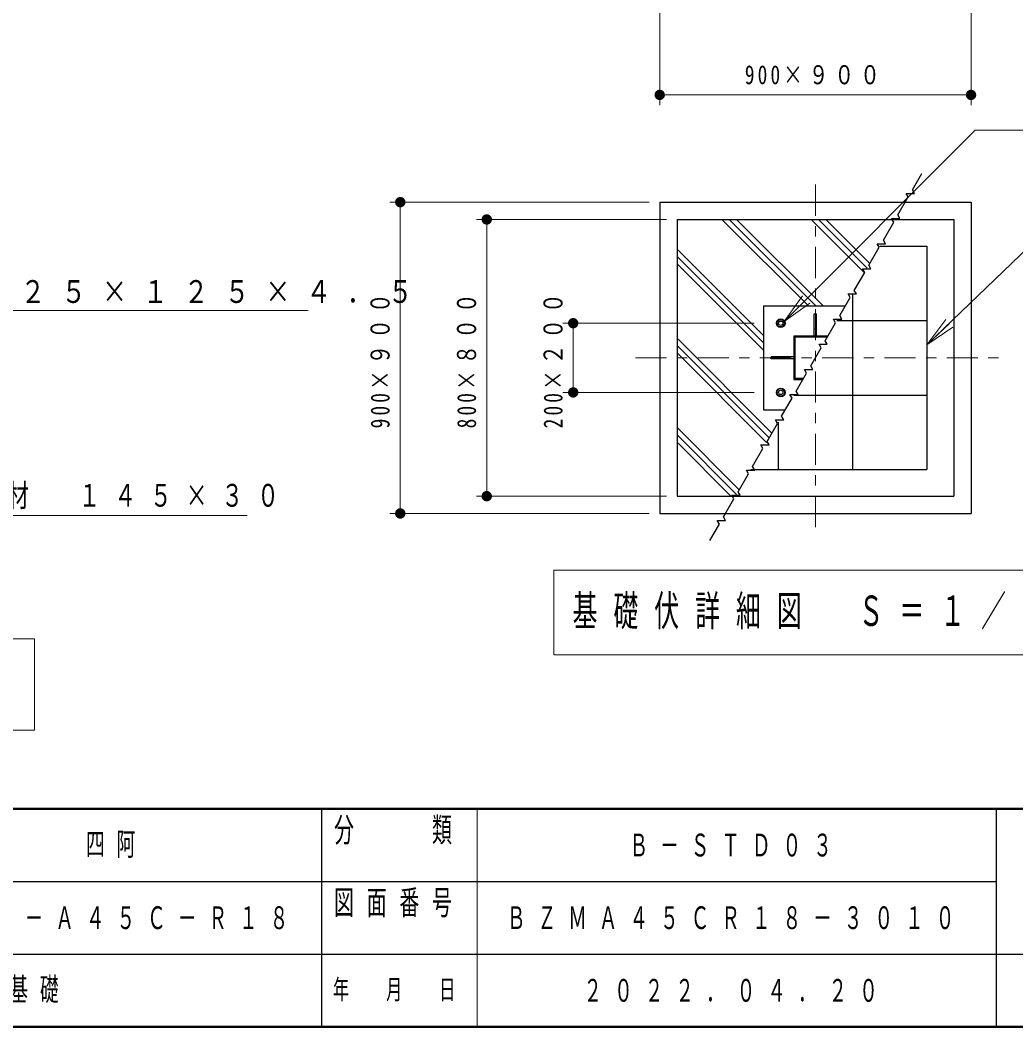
# Model space of a CAD drawing. Units: millimetres on the paper, with parts at other scales. Extents: x -385 to 5, y 0 to 267.
# Drawn here: x -164 to -68.1, y 0 to 97 of the extents above; entities that cross this region are included whole.
import ezdxf

# ---------------------------------------------------------------- set-up
doc = ezdxf.new("R2010")
doc.units = ezdxf.units.MM
doc.linetypes.add('USER2', pattern=[6, 3, -1, 1, -1])
doc.layers.add('LY_1', color=7, linetype='Continuous', lineweight=25)
doc.styles.add('ＭＳ ゴシック', font='')
doc.styles.get('ＭＳ ゴシック').set_extended_font_data('MS Gothic')

# ---------------------------------------------------------------- blocks, each defined once
blk = doc.blocks.new('filled_dot')
at = {"color": 0, "linetype": 'Continuous', "lineweight": -2, "const_width": 1.25}
blk.add_lwpolyline([(-0.625, 0, 1), (0.625, 0, 1)], format="xyb", close=True, dxfattribs=at)

msp = doc.modelspace()

# ---------------------------------------------------------------- linework, layer by layer
at = {"layer": 'LY_1', "lineweight": 13}
for p, q in [((-102.413, 108.805), (-102.413, 88.805)), ((-72.413, 108.805), (-72.413, 88.805)), ((-72.413, 89.805), (-102.413, 89.805)), ((-103.413, 79.471), (-128.413, 79.471)), ((-127.413, 49.471), (-127.413, 79.471)), ((-101.746, 77.804), (-120.08, 77.804)), ((-119.08, 51.138), (-119.08, 77.804)), ((-88.082, 69.471), (-96.416, 77.804)), ((-87.375, 69.471), (-95.708, 77.804)), ((-86.668, 69.471), (-95.001, 77.804)), ((-82.681, 72.668), (-87.817, 77.804)), ((-82.422, 73.116), (-87.11, 77.804)), ((-82.163, 73.565), (-86.403, 77.804)), ((-92.413, 66.618), (-100.746, 74.951)), ((-92.413, 65.911), (-100.746, 74.244)), ((-92.413, 65.204), (-100.746, 73.537)), ((-90.434, 67.985), (-88.666, 70.459)), ((-90.434, 67.985), (-88.313, 70.106)), ((-87.959, 69.752), (-90.434, 67.985)), ((-76.663, 65.713), (-74.848, 68.154)), ((-93.313, 67.804), (-111.747, 67.804)), ((-110.747, 61.138), (-110.747, 67.804)), ((-87.513, 67.221), (-87.313, 67.221)), ((-76.663, 65.713), (-74.501, 67.793)), ((-74.155, 67.433), (-76.663, 65.713)), ((-91.605, 57.211), (-100.746, 66.353)), ((-91.864, 56.763), (-100.746, 65.646)), ((-92.122, 56.315), (-100.746, 64.939)), ((-90.163, 64.371), (-90.163, 64.571)), ((-93.313, 61.138), (-111.747, 61.138)), ((-94.752, 51.76), (-100.746, 57.754)), ((-95.011, 51.312), (-100.746, 57.047)), ((-95.544, 51.138), (-100.746, 56.34)), ((-101.746, 51.138), (-120.08, 51.138)), ((-103.413, 49.471), (-128.413, 49.471)), ((-112.624, 43.995), (-112.624, 35.861)), ((-57.824, 43.995), (-112.624, 43.995)), ((-162.653, 37.403), (-214.953, 37.403)), ((-162.653, 28.603), (-162.653, 37.403)), ((-112.624, 35.861), (-57.824, 35.861)), ((-214.953, 28.603), (-162.653, 28.603)), ((-120, 21), (-120, 0))]:
    msp.add_line(p, q, dxfattribs=at)
at = {"layer": 'LY_1', "linetype": 'USER2', "lineweight": 13}
for p, q in [((-87.413, 81.159), (-87.413, 47.782)), ((-104.751, 64.471), (-69.695, 64.471))]:
    msp.add_line(p, q, dxfattribs=at)
at = {"layer": 'LY_1'}
for p, q in [((-102.413, 79.471), (-102.413, 49.471)), ((-102.413, 79.471), (-72.413, 79.471)), ((-72.413, 79.471), (-72.413, 49.471)), ((-100.746, 77.804), (-100.746, 51.138)), ((-100.746, 77.804), (-74.08, 77.804)), ((-74.08, 77.804), (-74.08, 51.138)), ((-81.207, 75.221), (-76.663, 75.221)), ((-76.663, 75.221), (-76.663, 53.721)), ((-83.83, 70.678), (-83.83, 53.721)), ((-92.413, 69.471), (-84.526, 69.471)), ((-92.413, 69.471), (-92.413, 59.471)), ((-90.955, 68.166), (-91.164, 67.805)), ((-90.538, 68.165), (-90.955, 68.165)), ((-90.33, 67.804), (-90.538, 68.165)), ((-87.513, 66.554), (-87.513, 68.721)), ((-87.513, 68.721), (-87.313, 68.721)), ((-87.313, 66.554), (-87.313, 68.721)), ((-85.344, 68.054), (-76.663, 68.054)), ((-91.163, 67.804), (-90.955, 67.444)), ((-90.955, 67.444), (-90.538, 67.444)), ((-90.539, 67.444), (-90.33, 67.805)), ((-89.496, 66.554), (-89.496, 62.388)), ((-86.21, 66.554), (-89.496, 66.554)), ((-89.39, 66.448), (-89.39, 62.495)), ((-86.272, 66.448), (-89.39, 66.448)), ((-89.496, 64.571), (-91.663, 64.571)), ((-91.663, 64.371), (-91.663, 64.571)), ((-89.496, 64.371), (-91.663, 64.371)), ((-89.496, 62.388), (-88.616, 62.388)), ((-89.39, 62.495), (-88.554, 62.495)), ((-91.164, 61.138), (-90.955, 61.499)), ((-90.955, 60.777), (-91.164, 61.138)), ((-90.955, 61.499), (-90.538, 61.499)), ((-90.539, 61.498), (-90.33, 61.138)), ((-90.33, 61.138), (-90.538, 60.777)), ((-90.538, 60.777), (-90.955, 60.777)), ((-89.482, 60.888), (-76.663, 60.888)), ((-92.413, 59.471), (-90.3, 59.471)), ((-90.996, 58.265), (-90.996, 53.721)), ((-93.62, 53.721), (-76.663, 53.721)), ((-100.746, 51.138), (-74.08, 51.138)), ((-102.413, 49.471), (-72.413, 49.471))]:
    msp.add_line(p, q, dxfattribs=at)
at = {"layer": 'LY_1', "lineweight": 50}
for p, q in [((-385, 21), (0, 21)), ((-385, 0), (0, 0))]:
    msp.add_line(p, q, dxfattribs=at)
at = {"layer": 'LY_1', "color": 211}
for p, q in [((-135, 21), (-135, 0)), ((-70, 21), (-70, 0)), ((-187.5, 14), (-70, 14)), ((-242.5, 7), (0, 7))]:
    msp.add_line(p, q, dxfattribs=at)
at = {"layer": 'LY_1', "lineweight": 13}
for points in [[(-90.434, 67.985), (-72, 86.419), (-36.124, 86.419)], [(-76.663, 65.713), (-66.84, 75.165), (-32.631, 75.165)], [(-184.594, 60.104), (-175.658, 69.028), (-136.284, 69.028)], [(-180.198, 53.738), (-175.72, 49.291), (-142.159, 49.291)]]:
    msp.add_lwpolyline(points, dxfattribs=at)
at = {"layer": 'LY_1'}
msp.add_lwpolyline([(-97.572, 46.876), (-96.662, 48.451), (-96.862, 48.797), (-96.062, 48.797), (-96.262, 49.144), (-95.262, 50.876), (-95.462, 51.222), (-94.662, 51.222), (-94.862, 51.569), (-93.862, 53.301), (-94.062, 53.647), (-93.262, 53.647), (-93.462, 53.994), (-92.462, 55.726), (-92.662, 56.072), (-91.862, 56.072), (-92.062, 56.419), (-91.062, 58.151), (-91.262, 58.497), (-90.462, 58.497), (-90.662, 58.843), (-89.662, 60.575), (-89.862, 60.922), (-89.062, 60.922), (-89.262, 61.268), (-88.262, 63), (-88.462, 63.347), (-87.662, 63.347), (-87.862, 63.693), (-86.862, 65.425), (-87.062, 65.772), (-86.262, 65.772), (-86.462, 66.118), (-85.462, 67.85), (-85.662, 68.196), (-84.862, 68.196), (-85.062, 68.543), (-84.062, 70.275), (-84.262, 70.621), (-83.462, 70.621), (-83.662, 70.968), (-82.662, 72.7), (-82.862, 73.046), (-82.062, 73.046), (-82.262, 73.393), (-81.262, 75.125), (-81.462, 75.471), (-80.662, 75.471), (-80.862, 75.817), (-79.862, 77.55), (-80.062, 77.896), (-79.262, 77.896), (-79.462, 78.242), (-78.462, 79.974), (-78.662, 80.321), (-77.862, 80.321), (-78.062, 80.667), (-77.153, 82.242)], dxfattribs=at)
for centre, radius in [((-90.746, 67.805), 0.417), ((-90.746, 67.805), 0.361), ((-90.746, 67.805), 0.212), ((-90.746, 61.138), 0.417), ((-90.746, 61.138), 0.361), ((-90.746, 61.138), 0.212)]:
    msp.add_circle(centre, radius, dxfattribs=at)

# ---------------------------------------------------------------- block references
at = {"layer": 'LY_1', "lineweight": 13, "xscale": 0.4, "yscale": 0.4}
msp.add_blockref('filled_dot', (-102.413, 89.805), dxfattribs=at)
for p, rotation in [((-72.413, 89.805), 180), ((-127.413, 79.471), 270), ((-119.08, 77.804), 270), ((-110.747, 67.804), 270), ((-110.747, 61.138), 90), ((-119.08, 51.138), 90), ((-127.413, 49.471), 90)]:
    msp.add_blockref('filled_dot', p, dxfattribs=dict(at, rotation=rotation))

# ---------------------------------------------------------------- texts
at = {"layer": 'LY_1', "style": 'ＭＳ ゴシック'}
for s, insert, char_height, attachment_point in [('\\T1.32;\\W0.75;900×９００', (-87.413, 90.805), 1.833, 8), ('\\T1.64;\\W0.8;□－１２５×１２５×４．５', (-175.814, 70.828), 2.199, 4), ('\\T1.64;\\W0.7;合成木材\u3000１４５×３０', (-175.63, 51.091), 2.199, 4), ('\\T1.64;\\W0.6;基礎伏詳細図\u3000Ｓ＝１／３０', (-85.224, 39.928), 2.933, 5), ('\\T1.64;\\W0.6;四阿', (-154.75, 17.5), 2.199, 5), ('\\T1.64;\\W0.6;Ｂ－ＳＴＤ０３', (-95, 17.5), 2.199, 5), ('\\T1.64;\\W0.6;ＢＺＭ－Ａ４５Ｃ－Ｒ１８', (-154.75, 10.5), 2.199, 5), ('\\T1.64;\\W0.6;ＢＺＭＡ４５ＣＲ１８－３０１０', (-95, 10.5), 2.199, 5), ('\\T1.64;\\W0.6;コロニアル屋根仕様／ＲＣ基礎', (-200.5, 3.5), 2.199, 4), ('\\T1.64;\\W0.6;２０２２．０４．２０', (-95, 3.5), 2.199, 5)]:
    msp.add_mtext(s, dxfattribs=dict(at, insert=insert, char_height=char_height, attachment_point=attachment_point))
at = {"layer": 'LY_1', "char_height": 1.833, "attachment_point": 8, "rotation": 90, "style": 'ＭＳ ゴシック'}
for s, insert in [('\\T1.32;\\W0.75;900×９００', (-128.413, 64.471)), ('\\T1.32;\\W0.75;800×８００', (-120.08, 64.471)), ('\\T1.32;\\W0.75;200×２００', (-111.747, 64.471))]:
    msp.add_mtext(s, dxfattribs=dict(at, insert=insert))
at = {"layer": 'LY_1', "color": 4, "style": 'ＭＳ ゴシック'}
for s, insert, char_height, attachment_point in [('\\T1.64;\\W0.6;分\u3000\u3000類', (-127.5, 20.167), 2.346, 2), ('\\T1.64;\\W0.6;図面番号', (-127.5, 13.167), 2.346, 2), ('\\T1.64;\\W0.6;年\u3000月\u3000日', (-127.5, 3.5), 1.906, 5)]:
    msp.add_mtext(s, dxfattribs=dict(at, insert=insert, char_height=char_height, attachment_point=attachment_point))

doc.saveas('drawing.dxf')
